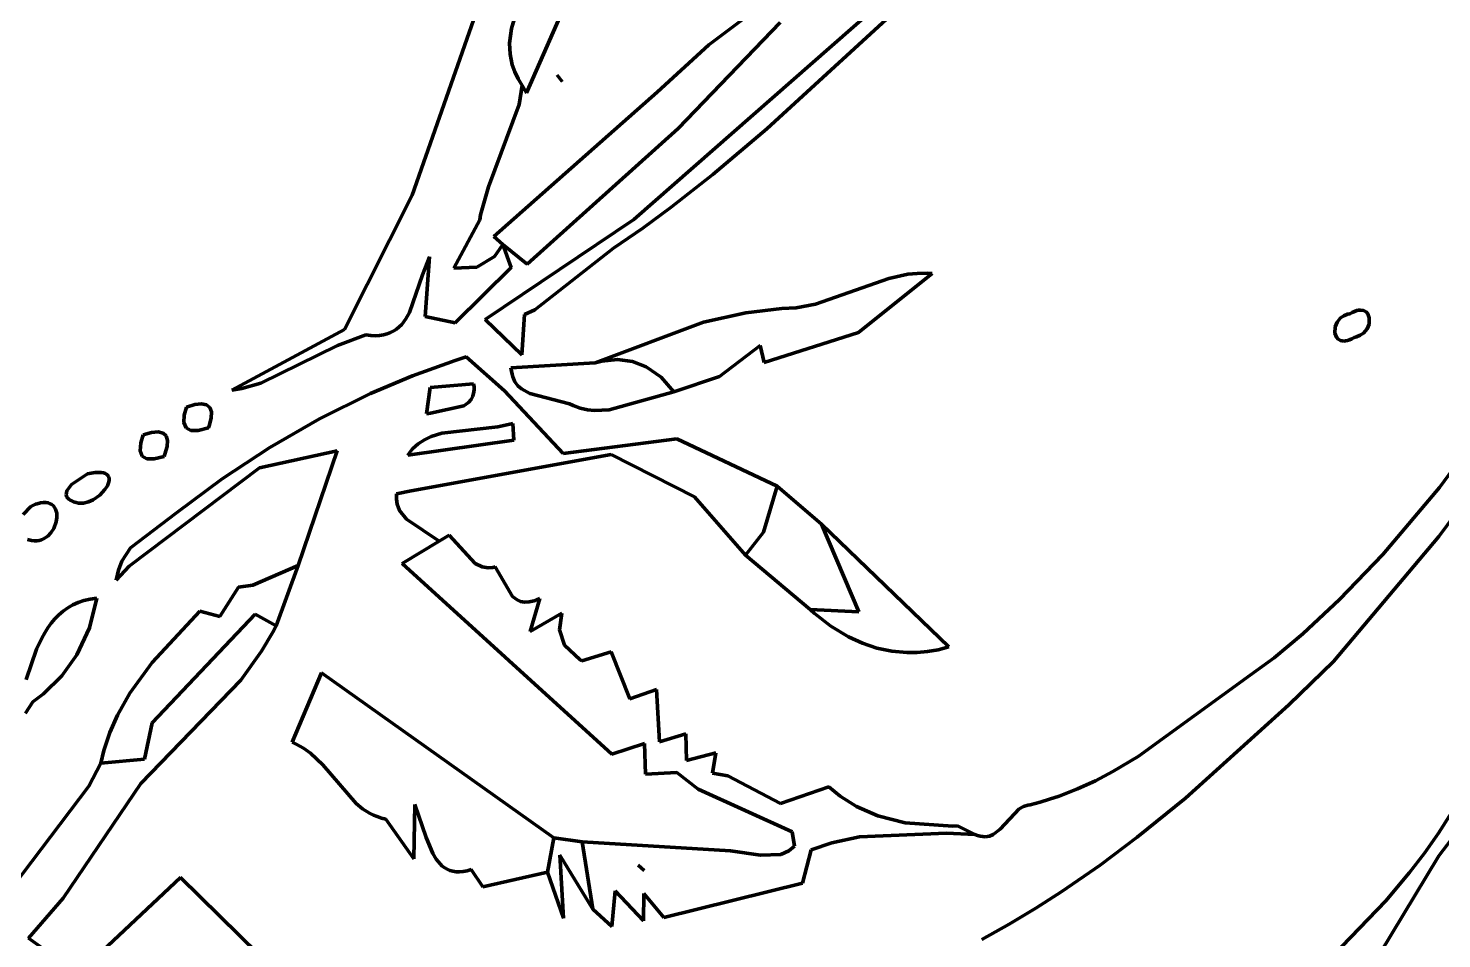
# Model space of a CAD drawing. Header units: millimetres. Extents: x 0 to 8.3, y 0 to 12.4.
# Drawn here: x 3.703 to 5.169, y 5.226 to 6.17 of the extents above; entities that cross this region are included whole.
import ezdxf

# ---------------------------------------------------------------- set-up
doc = ezdxf.new("R2010")
doc.units = ezdxf.units.MM
for name, color, linetype, lineweight in [('color#131313ff', 7, 'CONTINUOUS', 100), ('color#7c7c7cff', 7, 'CONTINUOUS', 100), ('color#c5c5c5ff', 7, 'CONTINUOUS', 100), ('color#ffffffff', 7, 'CONTINUOUS', 100)]:
    doc.layers.add(name, color=color, linetype=linetype, lineweight=lineweight)

msp = doc.modelspace()

# ---------------------------------------------------------------- linework, layer by layer
at = {"layer": 'color#131313ff'}
for p, q in [((4.1011, 5.9972), (4.1892, 6.2481)), ((4.2099, 6.1887), (4.2042, 6.1701)), ((4.2042, 6.1701), (4.2023, 6.155)), ((4.2023, 6.155), (4.2028, 6.1436)), ((4.2028, 6.1436), (4.205, 6.1324)), ((4.205, 6.1324), (4.2076, 6.1251)), ((4.2076, 6.1251), (4.2111, 6.118)), ((4.2111, 6.118), (4.2155, 6.1111)), ((4.2155, 6.1111), (4.2123, 6.0912)), ((4.2123, 6.0912), (4.1805, 6.0059)), ((4.0312, 5.8578), (4.1011, 5.9972)), ((4.1805, 6.0059), (4.1722, 5.9767)), ((4.1713, 5.9717), (4.1444, 5.9215)), ((4.1722, 5.9767), (4.1713, 5.9717)), ((4.1867, 5.9335), (4.1952, 5.9459)), ((4.1952, 5.9459), (4.204, 5.9221)), ((4.1193, 5.9331), (4.112, 5.9146)), ((4.1147, 5.8712), (4.1193, 5.9331)), ((4.1444, 5.9215), (4.1685, 5.9224)), ((4.204, 5.9221), (4.146, 5.8647)), ((4.1685, 5.9224), (4.1867, 5.9335)), ((4.112, 5.9146), (4.0985, 5.8756)), ((4.0948, 5.869), (4.0904, 5.8631)), ((4.0985, 5.8756), (4.0948, 5.869)), ((4.146, 5.8647), (4.1147, 5.8712)), ((3.9141, 5.795), (4.0312, 5.8578)), ((4.0531, 5.8523), (4.0239, 5.8411)), ((4.0583, 5.8516), (4.0531, 5.8523)), ((4.0631, 5.8514), (4.0583, 5.8516)), ((4.0675, 5.8516), (4.0631, 5.8514)), ((4.0716, 5.8523), (4.0675, 5.8516)), ((4.0754, 5.8533), (4.0716, 5.8523)), ((4.0789, 5.8546), (4.0754, 5.8533)), ((4.0822, 5.8563), (4.0789, 5.8546)), ((4.0851, 5.8583), (4.0822, 5.8563)), ((4.0879, 5.8606), (4.0851, 5.8583)), ((4.0904, 5.8631), (4.0879, 5.8606)), ((4.0239, 5.8411), (3.9444, 5.8023)), ((4.1017, 5.8097), (4.146, 5.8258)), ((4.146, 5.8258), (4.1573, 5.8295)), ((4.1573, 5.8295), (4.1971, 5.7943)), ((4.0581, 5.7913), (4.1017, 5.8097)), ((3.9245, 5.7967), (3.9141, 5.795)), ((3.9444, 5.8023), (3.9245, 5.7967)), ((4.0051, 5.765), (4.0581, 5.7913)), ((4.12, 5.7975), (4.1163, 5.7702)), ((4.165, 5.8013), (4.12, 5.7975)), ((4.1643, 5.7887), (4.1653, 5.7931)), ((4.1654, 5.7984), (4.165, 5.8013)), ((4.1653, 5.7931), (4.1655, 5.7956)), ((4.1655, 5.7956), (4.1654, 5.7984)), ((4.1971, 5.7943), (4.258, 5.7293)), ((5.1666, 5.6938), (5.2434, 5.7983)), ((4.1204, 5.7711), (4.1547, 5.7786)), ((4.1547, 5.7786), (4.1598, 5.7821)), ((4.1598, 5.7821), (4.1624, 5.7851)), ((4.1624, 5.7851), (4.1643, 5.7887)), ((3.9537, 5.7355), (4.0051, 5.765)), ((4.1163, 5.7702), (4.1204, 5.7711)), ((4.1209, 5.7468), (4.1139, 5.7435)), ((4.1322, 5.7502), (4.1209, 5.7468)), ((4.1902, 5.7567), (4.1322, 5.7502)), ((4.2056, 5.7603), (4.1902, 5.7567)), ((4.2068, 5.7429), (4.2056, 5.7603)), ((3.9043, 5.7029), (3.9537, 5.7355)), ((4.0236, 5.7318), (3.9428, 5.7144)), ((3.983, 5.6129), (4.0236, 5.7318)), ((4.0967, 5.7273), (4.2068, 5.7429)), ((4.1017, 5.7339), (4.0991, 5.7308)), ((4.1046, 5.7367), (4.1017, 5.7339)), ((4.1075, 5.7392), (4.1046, 5.7367)), ((4.1139, 5.7435), (4.1075, 5.7392)), ((4.258, 5.7293), (4.3759, 5.7445)), ((4.3759, 5.7445), (4.4799, 5.6951)), ((4.0991, 5.7308), (4.0967, 5.7273)), ((4.3078, 5.7281), (4.1004, 5.6905)), ((4.394, 5.6843), (4.3078, 5.7281)), ((3.9428, 5.7144), (3.8078, 5.6121)), ((3.857, 5.6676), (3.9043, 5.7029)), ((4.1004, 5.6905), (4.0851, 5.6874)), ((4.4799, 5.6951), (4.4657, 5.6477)), ((5.1079, 5.6244), (5.1666, 5.6938)), ((5.1997, 5.6886), (5.1661, 5.643)), ((4.0851, 5.6874), (4.085, 5.6818)), ((4.085, 5.6818), (4.0858, 5.6767)), ((4.0858, 5.6767), (4.0883, 5.6701)), ((4.4469, 5.6235), (4.394, 5.6843)), ((3.8093, 5.6311), (3.857, 5.6676)), ((4.0883, 5.6701), (4.0954, 5.661)), ((4.0954, 5.661), (4.1294, 5.6383)), ((4.4657, 5.6477), (4.4469, 5.6235)), ((3.8003, 5.6174), (3.8093, 5.6311)), ((4.1294, 5.6383), (4.0909, 5.615)), ((5.1661, 5.643), (5.0567, 5.5132)), ((3.7966, 5.608), (3.8003, 5.6174)), ((4.0909, 5.615), (4.3084, 5.4173)), ((5.063, 5.5776), (5.1079, 5.6244)), ((3.8078, 5.6121), (3.7944, 5.5977)), ((3.7944, 5.5977), (3.7966, 5.608)), ((3.9601, 5.5503), (3.983, 5.6129)), ((3.744, 5.5691), (3.7492, 5.572)), ((3.7492, 5.572), (3.7548, 5.5746)), ((3.7548, 5.5746), (3.7608, 5.5766)), ((3.7608, 5.5766), (3.7673, 5.5781)), ((3.7743, 5.579), (3.7667, 5.5484)), ((3.7673, 5.5781), (3.7743, 5.579)), ((5.025, 5.5422), (5.063, 5.5776)), ((3.7269, 5.553), (3.7307, 5.5576)), ((3.7307, 5.5576), (3.7348, 5.5618)), ((3.7348, 5.5618), (3.7392, 5.5656)), ((3.7392, 5.5656), (3.744, 5.5691)), ((3.7172, 5.5375), (3.7202, 5.5429)), ((3.7202, 5.5429), (3.7234, 5.5481)), ((3.7234, 5.5481), (3.7269, 5.553)), ((3.7667, 5.5484), (3.7536, 5.5202)), ((3.9451, 5.5242), (3.9566, 5.5436)), ((3.9566, 5.5436), (3.9601, 5.5503)), ((4.9953, 5.5171), (5.025, 5.5422)), ((3.7118, 5.526), (3.7172, 5.5375)), ((3.7008, 5.4948), (3.7118, 5.526)), ((3.7536, 5.5202), (3.7381, 5.4985)), ((3.9235, 5.4939), (3.9451, 5.5242)), ((4.9705, 5.499), (4.9953, 5.5171)), ((5.0567, 5.5132), (5.0105, 5.4685)), ((3.7381, 5.4985), (3.7189, 5.4797)), ((4.0071, 5.5017), (3.9768, 5.4295)), ((4.2483, 5.3304), (4.0071, 5.5017)), ((4.8542, 5.4146), (4.9705, 5.499)), ((3.8198, 5.3867), (3.9235, 5.4939)), ((3.7079, 5.4716), (3.7001, 5.4598)), ((3.7189, 5.4797), (3.7079, 5.4716)), ((5.0105, 5.4685), (4.9031, 5.3714)), ((3.9768, 5.4295), (3.9809, 5.4277)), ((3.9809, 5.4277), (3.9887, 5.4234)), ((4.3084, 5.4173), (4.3421, 5.4281)), ((4.3421, 5.4281), (4.3433, 5.3963)), ((3.9887, 5.4234), (3.9958, 5.4183)), ((3.9958, 5.4183), (4.0085, 5.4061)), ((4.8279, 5.399), (4.8542, 5.4146)), ((4.0085, 5.4061), (4.0433, 5.3659)), ((4.3433, 5.3963), (4.3756, 5.398)), ((4.3756, 5.398), (4.3978, 5.3807)), ((4.8098, 5.3896), (4.8279, 5.399)), ((3.7395, 5.2676), (3.8198, 5.3867)), ((4.3978, 5.3807), (4.4954, 5.3364)), ((4.7721, 5.3737), (4.7912, 5.3811)), ((4.7912, 5.3811), (4.8098, 5.3896)), ((4.0433, 5.3659), (4.0499, 5.3605)), ((4.7423, 5.3647), (4.7524, 5.3674)), ((4.7524, 5.3674), (4.7623, 5.3704)), ((4.7623, 5.3704), (4.7721, 5.3737)), ((4.9031, 5.3714), (4.8532, 5.3309)), ((4.0499, 5.3605), (4.0571, 5.3559)), ((4.0571, 5.3559), (4.061, 5.354)), ((4.061, 5.354), (4.0651, 5.3523)), ((4.0651, 5.3523), (4.0693, 5.3509)), ((4.0693, 5.3509), (4.0738, 5.3498)), ((4.103, 5.3086), (4.104, 5.3648)), ((4.104, 5.3648), (4.1159, 5.3308)), ((4.7109, 5.3392), (4.7309, 5.3605)), ((4.7309, 5.3605), (4.7351, 5.3628)), ((4.7351, 5.3628), (4.7398, 5.3643)), ((4.7398, 5.3643), (4.7423, 5.3647)), ((5.1658, 5.3353), (5.1795, 5.3568)), ((5.1986, 5.3543), (5.1659, 5.3116)), ((4.0738, 5.3498), (4.103, 5.3086)), ((4.4954, 5.3364), (4.4977, 5.3218)), ((4.7039, 5.3337), (4.7109, 5.3392)), ((4.1159, 5.3308), (4.1228, 5.314)), ((4.2776, 5.3262), (4.2483, 5.3304)), ((4.4314, 5.3169), (4.2776, 5.3262)), ((4.4977, 5.3218), (4.492, 5.3169)), ((4.5152, 5.3178), (4.5366, 5.3253)), ((4.5366, 5.3253), (4.5651, 5.3315)), ((4.5651, 5.3315), (4.6553, 5.3353)), ((4.6553, 5.3353), (4.6848, 5.3338)), ((4.6848, 5.3338), (4.6877, 5.3327)), ((4.6877, 5.3327), (4.6904, 5.332)), ((4.6904, 5.332), (4.693, 5.3316)), ((4.693, 5.3316), (4.6954, 5.3315)), ((4.6954, 5.3315), (4.6999, 5.3321)), ((4.6999, 5.3321), (4.7039, 5.3337)), ((4.8532, 5.3309), (4.8146, 5.302)), ((5.1511, 5.3145), (5.1658, 5.3353)), ((4.1228, 5.314), (4.1263, 5.3082)), ((4.1263, 5.3082), (4.1303, 5.3032)), ((4.2546, 5.3069), (4.2543, 5.3124)), ((4.2543, 5.3124), (4.2888, 5.2563)), ((4.2583, 5.247), (4.2546, 5.3069)), ((4.4624, 5.3122), (4.4314, 5.3169)), ((4.4835, 5.3131), (4.4624, 5.3122)), ((4.492, 5.3169), (4.4835, 5.3131)), ((4.5059, 5.2832), (4.5152, 5.3178)), ((5.1659, 5.3116), (5.1045, 5.2095)), ((5.1356, 5.2943), (5.1511, 5.3145)), ((4.1303, 5.3032), (4.1325, 5.3011)), ((4.1325, 5.3011), (4.135, 5.2993)), ((4.135, 5.2993), (4.1376, 5.2978)), ((4.1376, 5.2978), (4.1405, 5.2965)), ((4.1405, 5.2965), (4.1435, 5.2957)), ((4.1435, 5.2957), (4.1468, 5.2952)), ((4.1468, 5.2952), (4.1504, 5.2951)), ((4.1504, 5.2951), (4.1542, 5.2954)), ((4.1542, 5.2954), (4.1583, 5.2962)), ((4.1583, 5.2962), (4.1626, 5.2974)), ((4.1626, 5.2974), (4.1746, 5.2794)), ((4.1746, 5.2794), (4.2417, 5.2946)), ((4.2417, 5.2946), (4.2583, 5.247)), ((4.8146, 5.302), (4.775, 5.2745)), ((5.1111, 5.265), (5.1356, 5.2943)), ((3.861, 5.2892), (3.768, 5.2018)), ((4.0893, 5.0653), (3.861, 5.2892)), ((4.3623, 5.2478), (4.5059, 5.2832)), ((3.7035, 5.2263), (3.7395, 5.2676)), ((4.3083, 5.2384), (4.3117, 5.2755)), ((4.3117, 5.2755), (4.3413, 5.2443)), ((4.3413, 5.2443), (4.3414, 5.2727)), ((4.3414, 5.2727), (4.3623, 5.2478)), ((4.775, 5.2745), (4.748, 5.2572)), ((4.978, 5.1269), (5.1111, 5.265)), ((4.2888, 5.2563), (4.3083, 5.2384)), ((4.748, 5.2572), (4.7204, 5.2406)), ((4.7204, 5.2406), (4.6922, 5.225)), ((3.742, 5.1986), (3.7035, 5.2263))]:
    msp.add_line(p, q, dxfattribs=at)
at = {"layer": 'color#7c7c7cff'}
for p, q in [((4.3312, 5.9719), (4.7024, 6.2983)), ((4.712, 6.2892), (4.469, 6.0661)), ((4.2715, 6.2211), (4.2197, 6.1033)), ((4.2042, 6.1701), (4.2099, 6.1887)), ((4.2023, 6.155), (4.2042, 6.1701)), ((4.2028, 6.1436), (4.2023, 6.155)), ((4.205, 6.1324), (4.2028, 6.1436)), ((4.2076, 6.1251), (4.205, 6.1324)), ((4.2111, 6.118), (4.2076, 6.1251)), ((4.2155, 6.1111), (4.2111, 6.118)), ((4.2515, 6.1216), (4.2568, 6.1153)), ((4.2568, 6.1153), (4.2515, 6.1216)), ((4.2197, 6.1033), (4.2155, 6.1111)), ((4.469, 6.0661), (4.4131, 6.0188)), ((4.4131, 6.0188), (4.3699, 5.9848)), ((4.3699, 5.9848), (4.3404, 5.9631)), ((4.1769, 5.8682), (4.3312, 5.9719)), ((4.3404, 5.9631), (4.3102, 5.9422)), ((4.3102, 5.9422), (4.2286, 5.8784)), ((4.2286, 5.8784), (4.2176, 5.8734)), ((4.215, 5.8316), (4.1769, 5.8682)), ((4.2176, 5.8734), (4.215, 5.8316)), ((4.2037, 5.8181), (4.2911, 5.8233)), ((4.2911, 5.8233), (4.2978, 5.825)), ((4.2978, 5.825), (4.3141, 5.8267)), ((4.3141, 5.8267), (4.3296, 5.8246)), ((4.3296, 5.8246), (4.344, 5.8192)), ((4.2042, 5.8147), (4.2037, 5.8181)), ((4.2048, 5.8115), (4.2042, 5.8147)), ((4.2057, 5.8086), (4.2048, 5.8115)), ((4.2079, 5.8036), (4.2057, 5.8086)), ((4.344, 5.8192), (4.3595, 5.8084)), ((4.3595, 5.8084), (4.3727, 5.7932)), ((4.2109, 5.7994), (4.2079, 5.8036)), ((4.2145, 5.7961), (4.2109, 5.7994)), ((4.2232, 5.7913), (4.2145, 5.7961)), ((4.2644, 5.7806), (4.2232, 5.7913)), ((4.3727, 5.7932), (4.3056, 5.7745)), ((3.8649, 5.7691), (3.8672, 5.7773)), ((3.8672, 5.7773), (3.8759, 5.7799)), ((3.8759, 5.7799), (3.8828, 5.7806)), ((3.8828, 5.7806), (3.888, 5.7796)), ((3.888, 5.7796), (3.8914, 5.7768)), ((3.8914, 5.7768), (3.893, 5.7723)), ((4.2681, 5.7788), (4.2644, 5.7806)), ((4.2756, 5.7761), (4.2681, 5.7788)), ((4.283, 5.7744), (4.2756, 5.7761)), ((3.8645, 5.7612), (3.8649, 5.7691)), ((3.8668, 5.7558), (3.8645, 5.7612)), ((3.8928, 5.766), (3.8908, 5.758)), ((3.893, 5.7723), (3.8928, 5.766)), ((4.2905, 5.7737), (4.283, 5.7744)), ((4.3056, 5.7745), (4.2905, 5.7737)), ((3.8718, 5.7532), (3.8668, 5.7558)), ((3.8795, 5.7531), (3.8718, 5.7532)), ((3.89, 5.7557), (3.8795, 5.7531)), ((3.8908, 5.758), (3.89, 5.7557)), ((4.4657, 5.6477), (4.4799, 5.6951)), ((4.4799, 5.6951), (4.5256, 5.6559)), ((4.1294, 5.6383), (4.1395, 5.6445)), ((4.1395, 5.6445), (4.1665, 5.6149)), ((4.4469, 5.6235), (4.4657, 5.6477)), ((4.5256, 5.6559), (4.5646, 5.565)), ((4.0909, 5.615), (4.1294, 5.6383)), ((4.3084, 5.4173), (4.0909, 5.615)), ((4.1665, 5.6149), (4.1738, 5.6115)), ((4.514, 5.5674), (4.4469, 5.6235)), ((4.1738, 5.6115), (4.1801, 5.6106)), ((4.1801, 5.6106), (4.1848, 5.611)), ((4.1848, 5.611), (4.1873, 5.6115)), ((4.1873, 5.6115), (4.2052, 5.5807)), ((4.2052, 5.5807), (4.21, 5.5772)), ((4.21, 5.5772), (4.2136, 5.5757)), ((4.2136, 5.5757), (4.2178, 5.575)), ((4.2178, 5.575), (4.2225, 5.5752)), ((4.2225, 5.5752), (4.2277, 5.5764)), ((4.2335, 5.5787), (4.2235, 5.5445)), ((4.2277, 5.5764), (4.2305, 5.5774)), ((4.2305, 5.5774), (4.2335, 5.5787)), ((3.8316, 5.4496), (3.9385, 5.5625)), ((3.9385, 5.5625), (3.9601, 5.5503)), ((4.2235, 5.5445), (4.2564, 5.5634)), ((4.2564, 5.5634), (4.254, 5.5462)), ((4.5646, 5.565), (4.514, 5.5674)), ((3.9566, 5.5436), (3.9451, 5.5242)), ((3.9601, 5.5503), (3.9566, 5.5436)), ((4.254, 5.5462), (4.2591, 5.5301)), ((4.2591, 5.5301), (4.2754, 5.5151)), ((3.9451, 5.5242), (3.9235, 5.4939)), ((4.2754, 5.5151), (4.2773, 5.514)), ((4.2773, 5.514), (4.3078, 5.5234)), ((4.3078, 5.5234), (4.327, 5.4746)), ((3.9235, 5.4939), (3.8198, 5.3867)), ((4.327, 5.4746), (4.3545, 5.4844)), ((4.3545, 5.4844), (4.3576, 5.43)), ((3.8237, 5.412), (3.8316, 5.4496)), ((4.3421, 5.4281), (4.3084, 5.4173)), ((4.3433, 5.3963), (4.3421, 5.4281)), ((4.3576, 5.43), (4.3851, 5.4381)), ((4.3851, 5.4381), (4.3856, 5.4105)), ((3.7783, 5.4077), (3.8237, 5.412)), ((4.3856, 5.4105), (4.4161, 5.4184)), ((4.4161, 5.4184), (4.4128, 5.3974)), ((3.766, 5.3839), (3.7783, 5.4077)), ((4.3756, 5.398), (4.3433, 5.3963)), ((4.3978, 5.3807), (4.3756, 5.398)), ((4.4128, 5.3974), (4.4288, 5.3945)), ((4.4288, 5.3945), (4.4833, 5.3658)), ((3.6658, 5.2519), (3.766, 5.3839)), ((3.8198, 5.3867), (3.7395, 5.2676)), ((4.4954, 5.3364), (4.3978, 5.3807)), ((4.4833, 5.3658), (4.5333, 5.3831)), ((4.5333, 5.3831), (4.5452, 5.3735)), ((4.5452, 5.3735), (4.562, 5.363)), ((4.562, 5.363), (4.5842, 5.3532)), ((4.5842, 5.3532), (4.6124, 5.3458)), ((4.4977, 5.3218), (4.4954, 5.3364)), ((4.6124, 5.3458), (4.6618, 5.3426)), ((4.6618, 5.3426), (4.6668, 5.3428)), ((4.6668, 5.3428), (4.6848, 5.3338)), ((4.2888, 5.2563), (4.2776, 5.3262)), ((4.2776, 5.3262), (4.4314, 5.3169)), ((4.492, 5.3169), (4.4977, 5.3218)), ((4.5366, 5.3253), (4.5152, 5.3178)), ((4.5651, 5.3315), (4.5366, 5.3253)), ((4.6553, 5.3353), (4.5651, 5.3315)), ((4.6848, 5.3338), (4.6553, 5.3353)), ((4.4314, 5.3169), (4.4624, 5.3122)), ((4.4624, 5.3122), (4.4835, 5.3131)), ((4.4835, 5.3131), (4.492, 5.3169)), ((4.5152, 5.3178), (4.5059, 5.2832)), ((4.3357, 5.3019), (4.3418, 5.2964)), ((4.3418, 5.2964), (4.3357, 5.3019)), ((4.5059, 5.2832), (4.3623, 5.2478)), ((3.7395, 5.2676), (3.7035, 5.2263)), ((4.3117, 5.2755), (4.3083, 5.2384)), ((4.3413, 5.2443), (4.3117, 5.2755)), ((4.3414, 5.2727), (4.3413, 5.2443)), ((4.3623, 5.2478), (4.3414, 5.2727)), ((4.3083, 5.2384), (4.2888, 5.2563)), ((3.7035, 5.2263), (3.742, 5.1986))]:
    msp.add_line(p, q, dxfattribs=at)
at = {"layer": 'color#c5c5c5ff'}
for p, q in [((4.409, 6.1534), (4.5381, 6.2508)), ((4.4828, 6.1763), (4.3772, 6.0665)), ((4.3554, 6.1041), (4.409, 6.1534)), ((4.1861, 5.9543), (4.3554, 6.1041)), ((4.3772, 6.0665), (4.2205, 5.9258)), ((4.1952, 5.9459), (4.1861, 5.9543)), ((4.2205, 5.9258), (4.1952, 5.9459)), ((4.5194, 5.884), (4.5956, 5.9109)), ((4.6405, 5.9159), (4.5641, 5.8548)), ((4.5956, 5.9109), (4.6152, 5.9151)), ((4.6152, 5.9151), (4.6251, 5.9161)), ((4.6251, 5.9161), (4.6353, 5.9162)), ((4.6353, 5.9162), (4.6405, 5.9159)), ((4.4473, 5.8753), (4.4846, 5.8796)), ((4.4846, 5.8796), (4.4996, 5.8802)), ((4.4996, 5.8802), (4.5194, 5.884)), ((4.2911, 5.8233), (4.4034, 5.8655)), ((4.4034, 5.8655), (4.4473, 5.8753)), ((5.0584, 5.8605), (5.0605, 5.8655)), ((5.0605, 5.8655), (5.0641, 5.8698)), ((5.0641, 5.8698), (5.0674, 5.872)), ((5.0674, 5.872), (5.0714, 5.8736)), ((5.0714, 5.8736), (5.0737, 5.8741)), ((5.0737, 5.8741), (5.0762, 5.8755)), ((5.0762, 5.8755), (5.0786, 5.8766)), ((5.0786, 5.8766), (5.0808, 5.8774)), ((5.0808, 5.8774), (5.0828, 5.8778)), ((5.0828, 5.8778), (5.0847, 5.878)), ((5.0847, 5.878), (5.088, 5.8776)), ((5.088, 5.8776), (5.0905, 5.8762)), ((5.0905, 5.8762), (5.0924, 5.8741)), ((5.0936, 5.8634), (5.0915, 5.8585)), ((5.0924, 5.8741), (5.0939, 5.87)), ((5.0939, 5.87), (5.0936, 5.8634)), ((4.5641, 5.8548), (4.4663, 5.8235)), ((5.0581, 5.8539), (5.0584, 5.8605)), ((5.0597, 5.8498), (5.0581, 5.8539)), ((5.0615, 5.8477), (5.0597, 5.8498)), ((5.0783, 5.8497), (5.0757, 5.8482)), ((5.0805, 5.8502), (5.0783, 5.8497)), ((5.0845, 5.8518), (5.0805, 5.8502)), ((5.0878, 5.8541), (5.0845, 5.8518)), ((5.0915, 5.8585), (5.0878, 5.8541)), ((4.4621, 5.8414), (4.4199, 5.8089)), ((4.4663, 5.8235), (4.4621, 5.8414)), ((5.0641, 5.8463), (5.0615, 5.8477)), ((5.0673, 5.8458), (5.0641, 5.8463)), ((5.0692, 5.846), (5.0673, 5.8458)), ((5.0712, 5.8464), (5.0692, 5.846)), ((5.0734, 5.8471), (5.0712, 5.8464)), ((5.0757, 5.8482), (5.0734, 5.8471)), ((4.2978, 5.825), (4.2911, 5.8233)), ((4.3141, 5.8267), (4.2978, 5.825)), ((4.3296, 5.8246), (4.3141, 5.8267)), ((4.344, 5.8192), (4.3296, 5.8246)), ((4.3595, 5.8084), (4.344, 5.8192)), ((4.3727, 5.7932), (4.3595, 5.8084)), ((4.4199, 5.8089), (4.3727, 5.7932)), ((3.8198, 5.7401), (3.8224, 5.7486)), ((3.8224, 5.7486), (3.831, 5.7509)), ((3.831, 5.7509), (3.8378, 5.7515)), ((3.8378, 5.7515), (3.8429, 5.7503)), ((3.8429, 5.7503), (3.8461, 5.7474)), ((3.8461, 5.7474), (3.8475, 5.7428)), ((4.1139, 5.7435), (4.1209, 5.7468)), ((4.1209, 5.7468), (4.1322, 5.7502)), ((4.1322, 5.7502), (4.1902, 5.7567)), ((4.1902, 5.7567), (4.2056, 5.7603)), ((4.2056, 5.7603), (4.2068, 5.7429)), ((3.8191, 5.732), (3.8198, 5.7401)), ((3.8211, 5.7265), (3.8191, 5.732)), ((3.8471, 5.7364), (3.8449, 5.7283)), ((3.8475, 5.7428), (3.8471, 5.7364)), ((4.2068, 5.7429), (4.0967, 5.7273)), ((4.0991, 5.7308), (4.1017, 5.7339)), ((4.1017, 5.7339), (4.1046, 5.7367)), ((4.1046, 5.7367), (4.1075, 5.7392)), ((4.1075, 5.7392), (4.1139, 5.7435)), ((3.826, 5.7236), (3.8211, 5.7265)), ((3.8336, 5.7235), (3.826, 5.7236)), ((3.8441, 5.726), (3.8336, 5.7235)), ((3.8449, 5.7283), (3.8441, 5.726)), ((4.0967, 5.7273), (4.0991, 5.7308)), ((3.7478, 5.6971), (3.7645, 5.708)), ((3.7645, 5.708), (3.7684, 5.7089)), ((3.7684, 5.7089), (3.7724, 5.7094)), ((3.7724, 5.7094), (3.7758, 5.7096)), ((3.7758, 5.7096), (3.7787, 5.7095)), ((3.7787, 5.7095), (3.7812, 5.709)), ((3.7812, 5.709), (3.7832, 5.7083)), ((3.7832, 5.7083), (3.7847, 5.7073)), ((3.7847, 5.7073), (3.7859, 5.7061)), ((3.7859, 5.7061), (3.7866, 5.7047)), ((3.7866, 5.7047), (3.787, 5.7031)), ((3.787, 5.7031), (3.787, 5.7014)), ((3.7426, 5.6864), (3.7432, 5.6903)), ((3.7432, 5.6903), (3.7478, 5.6971)), ((3.7827, 5.6917), (3.7774, 5.686)), ((3.7853, 5.6957), (3.7827, 5.6917)), ((3.7867, 5.6996), (3.7853, 5.6957)), ((3.787, 5.7014), (3.7867, 5.6996)), ((3.698, 5.666), (3.7058, 5.6743)), ((3.7058, 5.6743), (3.7106, 5.6767)), ((3.7106, 5.6767), (3.7124, 5.6771)), ((3.7124, 5.6771), (3.7157, 5.6779)), ((3.7157, 5.6779), (3.7187, 5.6783)), ((3.7187, 5.6783), (3.7214, 5.6782)), ((3.7214, 5.6782), (3.7238, 5.6778)), ((3.7238, 5.6778), (3.7259, 5.6771)), ((3.7259, 5.6771), (3.7277, 5.6761)), ((3.7277, 5.6761), (3.7293, 5.6748)), ((3.7293, 5.6748), (3.7305, 5.6732)), ((3.7305, 5.6732), (3.7315, 5.6715)), ((3.7433, 5.684), (3.7426, 5.6864)), ((3.7451, 5.6818), (3.7433, 5.684)), ((3.7465, 5.6808), (3.7451, 5.6818)), ((3.7482, 5.6799), (3.7465, 5.6808)), ((3.7502, 5.6791), (3.7482, 5.6799)), ((3.7527, 5.6782), (3.7502, 5.6791)), ((3.7552, 5.6777), (3.7527, 5.6782)), ((3.7578, 5.6775), (3.7552, 5.6777)), ((3.7604, 5.6777), (3.7578, 5.6775)), ((3.7656, 5.679), (3.7604, 5.6777)), ((3.7706, 5.6812), (3.7656, 5.679)), ((3.7774, 5.686), (3.7706, 5.6812)), ((3.7322, 5.6582), (3.7295, 5.6512)), ((3.7315, 5.6715), (3.7327, 5.6674)), ((3.7329, 5.6629), (3.7322, 5.6582)), ((3.7327, 5.6674), (3.7329, 5.6629)), ((3.7267, 5.6469), (3.7233, 5.6433)), ((3.7295, 5.6512), (3.7267, 5.6469)), ((4.5256, 5.6559), (4.6579, 5.5284)), ((4.5646, 5.565), (4.5256, 5.6559)), ((3.7064, 5.6388), (3.7022, 5.6399)), ((3.7092, 5.6384), (3.7064, 5.6388)), ((3.7119, 5.6384), (3.7092, 5.6384)), ((3.7144, 5.6388), (3.7119, 5.6384)), ((3.7169, 5.6395), (3.7144, 5.6388)), ((3.7191, 5.6405), (3.7169, 5.6395)), ((3.7233, 5.6433), (3.7191, 5.6405)), ((3.9361, 5.5924), (3.983, 5.6129)), ((3.983, 5.6129), (3.9601, 5.5503)), ((3.9018, 5.5599), (3.9211, 5.5903)), ((3.9211, 5.5903), (3.9361, 5.5924)), ((3.8315, 5.5124), (3.8809, 5.5654)), ((3.9385, 5.5625), (3.8316, 5.4496)), ((3.8809, 5.5654), (3.9018, 5.5599)), ((3.9601, 5.5503), (3.9385, 5.5625)), ((4.5181, 5.5636), (4.514, 5.5674)), ((4.514, 5.5674), (4.5646, 5.565)), ((4.5355, 5.5501), (4.5181, 5.5636)), ((4.5539, 5.539), (4.5355, 5.5501)), ((4.5683, 5.5323), (4.5539, 5.539)), ((4.5832, 5.5273), (4.5683, 5.5323)), ((4.5986, 5.524), (4.5832, 5.5273)), ((4.6579, 5.5284), (4.6468, 5.5255)), ((3.8084, 5.4805), (3.8315, 5.5124)), ((4.6143, 5.5225), (4.5986, 5.524)), ((4.625, 5.5226), (4.6143, 5.5225)), ((4.6358, 5.5236), (4.625, 5.5226)), ((4.6468, 5.5255), (4.6358, 5.5236)), ((3.9768, 5.4295), (4.0071, 5.5017)), ((4.0071, 5.5017), (4.2483, 5.3304)), ((3.7957, 5.4577), (3.8084, 5.4805)), ((3.7877, 5.4397), (3.7957, 5.4577)), ((3.7814, 5.4208), (3.7877, 5.4397)), ((3.8316, 5.4496), (3.8237, 5.412)), ((3.9809, 5.4277), (3.9768, 5.4295)), ((3.9887, 5.4234), (3.9809, 5.4277)), ((3.7783, 5.4077), (3.7814, 5.4208)), ((3.8237, 5.412), (3.7783, 5.4077)), ((3.9958, 5.4183), (3.9887, 5.4234)), ((4.0085, 5.4061), (3.9958, 5.4183)), ((4.0433, 5.3659), (4.0085, 5.4061)), ((4.0499, 5.3605), (4.0433, 5.3659)), ((4.0571, 5.3559), (4.0499, 5.3605)), ((4.061, 5.354), (4.0571, 5.3559)), ((4.0651, 5.3523), (4.061, 5.354)), ((4.0693, 5.3509), (4.0651, 5.3523)), ((4.0738, 5.3498), (4.0693, 5.3509)), ((4.104, 5.3648), (4.103, 5.3086)), ((4.1159, 5.3308), (4.104, 5.3648)), ((4.103, 5.3086), (4.0738, 5.3498)), ((4.1228, 5.314), (4.1159, 5.3308)), ((4.2483, 5.3304), (4.2417, 5.2946)), ((4.1263, 5.3082), (4.1228, 5.314)), ((4.1303, 5.3032), (4.1263, 5.3082)), ((4.1325, 5.3011), (4.1303, 5.3032)), ((4.135, 5.2993), (4.1325, 5.3011)), ((4.1376, 5.2978), (4.135, 5.2993)), ((4.1405, 5.2965), (4.1376, 5.2978)), ((4.1435, 5.2957), (4.1405, 5.2965)), ((4.1468, 5.2952), (4.1435, 5.2957)), ((4.1504, 5.2951), (4.1468, 5.2952)), ((4.1542, 5.2954), (4.1504, 5.2951)), ((4.1583, 5.2962), (4.1542, 5.2954)), ((4.1626, 5.2974), (4.1583, 5.2962)), ((4.1746, 5.2794), (4.1626, 5.2974)), ((4.2417, 5.2946), (4.1746, 5.2794))]:
    msp.add_line(p, q, dxfattribs=at)
at = {"layer": 'color#ffffffff'}
for p, q in [((4.7024, 6.2983), (4.3312, 5.9719)), ((4.469, 6.0661), (4.712, 6.2892)), ((4.1892, 6.2481), (4.1011, 5.9972)), ((4.5381, 6.2508), (4.409, 6.1534)), ((4.2197, 6.1033), (4.2715, 6.2211)), ((4.3772, 6.0665), (4.4828, 6.1763)), ((4.409, 6.1534), (4.3554, 6.1041)), ((4.2515, 6.1216), (4.2568, 6.1153)), ((4.2568, 6.1153), (4.2515, 6.1216)), ((4.3554, 6.1041), (4.1861, 5.9543)), ((4.2123, 6.0912), (4.2155, 6.1111)), ((4.2155, 6.1111), (4.2197, 6.1033)), ((4.1805, 6.0059), (4.2123, 6.0912)), ((4.2205, 5.9258), (4.3772, 6.0665)), ((4.4131, 6.0188), (4.469, 6.0661)), ((4.3699, 5.9848), (4.4131, 6.0188)), ((4.1011, 5.9972), (4.0312, 5.8578)), ((4.1722, 5.9767), (4.1805, 6.0059)), ((4.3404, 5.9631), (4.3699, 5.9848)), ((4.1444, 5.9215), (4.1713, 5.9717)), ((4.1713, 5.9717), (4.1722, 5.9767)), ((4.3312, 5.9719), (4.1769, 5.8682)), ((4.1861, 5.9543), (4.1952, 5.9459)), ((4.3102, 5.9422), (4.3404, 5.9631)), ((4.1952, 5.9459), (4.1867, 5.9335)), ((4.204, 5.9221), (4.1952, 5.9459)), ((4.1952, 5.9459), (4.2205, 5.9258)), ((4.2286, 5.8784), (4.3102, 5.9422)), ((4.112, 5.9146), (4.1193, 5.9331)), ((4.1193, 5.9331), (4.1147, 5.8712)), ((4.1685, 5.9224), (4.1444, 5.9215)), ((4.146, 5.8647), (4.204, 5.9221)), ((4.1867, 5.9335), (4.1685, 5.9224)), ((4.0985, 5.8756), (4.112, 5.9146)), ((4.5956, 5.9109), (4.5194, 5.884)), ((4.5641, 5.8548), (4.6405, 5.9159)), ((4.6152, 5.9151), (4.5956, 5.9109)), ((4.6251, 5.9161), (4.6152, 5.9151)), ((4.6353, 5.9162), (4.6251, 5.9161)), ((4.6405, 5.9159), (4.6353, 5.9162)), ((4.2176, 5.8734), (4.2286, 5.8784)), ((4.4846, 5.8796), (4.4473, 5.8753)), ((4.4996, 5.8802), (4.4846, 5.8796)), ((4.5194, 5.884), (4.4996, 5.8802)), ((4.0904, 5.8631), (4.0948, 5.869)), ((4.0948, 5.869), (4.0985, 5.8756)), ((4.1147, 5.8712), (4.146, 5.8647)), ((4.1769, 5.8682), (4.215, 5.8316)), ((4.215, 5.8316), (4.2176, 5.8734)), ((4.4034, 5.8655), (4.2911, 5.8233)), ((4.4473, 5.8753), (4.4034, 5.8655)), ((5.0605, 5.8655), (5.0584, 5.8605)), ((5.0641, 5.8698), (5.0605, 5.8655)), ((5.0674, 5.872), (5.0641, 5.8698)), ((5.0714, 5.8736), (5.0674, 5.872)), ((5.0737, 5.8741), (5.0714, 5.8736)), ((5.0762, 5.8755), (5.0737, 5.8741)), ((5.0786, 5.8766), (5.0762, 5.8755)), ((5.0808, 5.8774), (5.0786, 5.8766)), ((5.0828, 5.8778), (5.0808, 5.8774)), ((5.0847, 5.878), (5.0828, 5.8778)), ((5.088, 5.8776), (5.0847, 5.878)), ((5.0905, 5.8762), (5.088, 5.8776)), ((5.0924, 5.8741), (5.0905, 5.8762)), ((5.0915, 5.8585), (5.0936, 5.8634)), ((5.0939, 5.87), (5.0924, 5.8741)), ((5.0936, 5.8634), (5.0939, 5.87)), ((4.0312, 5.8578), (3.9141, 5.795)), ((4.0239, 5.8411), (4.0531, 5.8523)), ((4.0531, 5.8523), (4.0583, 5.8516)), ((4.0583, 5.8516), (4.0631, 5.8514)), ((4.0631, 5.8514), (4.0675, 5.8516)), ((4.0675, 5.8516), (4.0716, 5.8523)), ((4.0716, 5.8523), (4.0754, 5.8533)), ((4.0754, 5.8533), (4.0789, 5.8546)), ((4.0789, 5.8546), (4.0822, 5.8563)), ((4.0822, 5.8563), (4.0851, 5.8583)), ((4.0851, 5.8583), (4.0879, 5.8606)), ((4.0879, 5.8606), (4.0904, 5.8631)), ((4.4663, 5.8235), (4.5641, 5.8548)), ((5.0584, 5.8605), (5.0581, 5.8539)), ((5.0581, 5.8539), (5.0597, 5.8498)), ((5.0597, 5.8498), (5.0615, 5.8477)), ((5.0757, 5.8482), (5.0783, 5.8497)), ((5.0783, 5.8497), (5.0805, 5.8502)), ((5.0805, 5.8502), (5.0845, 5.8518)), ((5.0845, 5.8518), (5.0878, 5.8541)), ((5.0878, 5.8541), (5.0915, 5.8585)), ((3.9444, 5.8023), (4.0239, 5.8411)), ((4.4199, 5.8089), (4.4621, 5.8414)), ((4.4621, 5.8414), (4.4663, 5.8235)), ((5.0615, 5.8477), (5.0641, 5.8463)), ((5.0641, 5.8463), (5.0673, 5.8458)), ((5.0673, 5.8458), (5.0692, 5.846)), ((5.0692, 5.846), (5.0712, 5.8464)), ((5.0712, 5.8464), (5.0734, 5.8471)), ((5.0734, 5.8471), (5.0757, 5.8482)), ((4.146, 5.8258), (4.1017, 5.8097)), ((4.1573, 5.8295), (4.146, 5.8258)), ((4.1971, 5.7943), (4.1573, 5.8295)), ((4.2911, 5.8233), (4.2037, 5.8181)), ((4.1017, 5.8097), (4.0581, 5.7913)), ((4.2037, 5.8181), (4.2042, 5.8147)), ((4.2042, 5.8147), (4.2048, 5.8115)), ((4.2048, 5.8115), (4.2057, 5.8086)), ((4.2057, 5.8086), (4.2079, 5.8036)), ((4.3727, 5.7932), (4.4199, 5.8089)), ((3.9141, 5.795), (3.9245, 5.7967)), ((3.9245, 5.7967), (3.9444, 5.8023)), ((4.0581, 5.7913), (4.0051, 5.765)), ((4.1163, 5.7702), (4.12, 5.7975)), ((4.12, 5.7975), (4.165, 5.8013)), ((4.1653, 5.7931), (4.1643, 5.7887)), ((4.165, 5.8013), (4.1654, 5.7984)), ((4.1655, 5.7956), (4.1653, 5.7931)), ((4.1654, 5.7984), (4.1655, 5.7956)), ((4.258, 5.7293), (4.1971, 5.7943)), ((4.2079, 5.8036), (4.2109, 5.7994)), ((4.2109, 5.7994), (4.2145, 5.7961)), ((4.2145, 5.7961), (4.2232, 5.7913)), ((4.2232, 5.7913), (4.2644, 5.7806)), ((4.3056, 5.7745), (4.3727, 5.7932)), ((5.2434, 5.7983), (5.1666, 5.6938)), ((3.8672, 5.7773), (3.8649, 5.7691)), ((3.8759, 5.7799), (3.8672, 5.7773)), ((3.8828, 5.7806), (3.8759, 5.7799)), ((3.888, 5.7796), (3.8828, 5.7806)), ((3.8914, 5.7768), (3.888, 5.7796)), ((3.893, 5.7723), (3.8914, 5.7768)), ((4.1547, 5.7786), (4.1204, 5.7711)), ((4.1598, 5.7821), (4.1547, 5.7786)), ((4.1624, 5.7851), (4.1598, 5.7821)), ((4.1643, 5.7887), (4.1624, 5.7851)), ((4.2644, 5.7806), (4.2681, 5.7788)), ((4.2681, 5.7788), (4.2756, 5.7761)), ((4.2756, 5.7761), (4.283, 5.7744)), ((3.8649, 5.7691), (3.8645, 5.7612)), ((3.8645, 5.7612), (3.8668, 5.7558)), ((3.8908, 5.758), (3.8928, 5.766)), ((3.8928, 5.766), (3.893, 5.7723)), ((4.0051, 5.765), (3.9537, 5.7355)), ((4.1204, 5.7711), (4.1163, 5.7702)), ((4.283, 5.7744), (4.2905, 5.7737)), ((4.2905, 5.7737), (4.3056, 5.7745)), ((3.8224, 5.7486), (3.8198, 5.7401)), ((3.831, 5.7509), (3.8224, 5.7486)), ((3.8378, 5.7515), (3.831, 5.7509)), ((3.8429, 5.7503), (3.8378, 5.7515)), ((3.8461, 5.7474), (3.8429, 5.7503)), ((3.8475, 5.7428), (3.8461, 5.7474)), ((3.8668, 5.7558), (3.8718, 5.7532)), ((3.8718, 5.7532), (3.8795, 5.7531)), ((3.8795, 5.7531), (3.89, 5.7557)), ((3.89, 5.7557), (3.8908, 5.758)), ((3.8198, 5.7401), (3.8191, 5.732)), ((3.8191, 5.732), (3.8211, 5.7265)), ((3.8449, 5.7283), (3.8471, 5.7364)), ((3.8471, 5.7364), (3.8475, 5.7428)), ((3.9537, 5.7355), (3.9043, 5.7029)), ((3.9428, 5.7144), (4.0236, 5.7318)), ((4.0236, 5.7318), (3.983, 5.6129)), ((4.3759, 5.7445), (4.258, 5.7293)), ((4.4799, 5.6951), (4.3759, 5.7445)), ((3.8211, 5.7265), (3.826, 5.7236)), ((3.826, 5.7236), (3.8336, 5.7235)), ((3.8336, 5.7235), (3.8441, 5.726)), ((3.8441, 5.726), (3.8449, 5.7283)), ((4.1004, 5.6905), (4.3078, 5.7281)), ((4.3078, 5.7281), (4.394, 5.6843)), ((3.7645, 5.708), (3.7478, 5.6971)), ((3.7684, 5.7089), (3.7645, 5.708)), ((3.7724, 5.7094), (3.7684, 5.7089)), ((3.7758, 5.7096), (3.7724, 5.7094)), ((3.7787, 5.7095), (3.7758, 5.7096)), ((3.7812, 5.709), (3.7787, 5.7095)), ((3.7832, 5.7083), (3.7812, 5.709)), ((3.7847, 5.7073), (3.7832, 5.7083)), ((3.7859, 5.7061), (3.7847, 5.7073)), ((3.7866, 5.7047), (3.7859, 5.7061)), ((3.787, 5.7031), (3.7866, 5.7047)), ((3.787, 5.7014), (3.787, 5.7031)), ((3.8078, 5.6121), (3.9428, 5.7144)), ((3.9043, 5.7029), (3.857, 5.6676)), ((3.7432, 5.6903), (3.7426, 5.6864)), ((3.7478, 5.6971), (3.7432, 5.6903)), ((3.7774, 5.686), (3.7827, 5.6917)), ((3.7827, 5.6917), (3.7853, 5.6957)), ((3.7853, 5.6957), (3.7867, 5.6996)), ((3.7867, 5.6996), (3.787, 5.7014)), ((4.0851, 5.6874), (4.1004, 5.6905)), ((4.5256, 5.6559), (4.4799, 5.6951)), ((5.1666, 5.6938), (5.1079, 5.6244)), ((5.1661, 5.643), (5.1997, 5.6886)), ((3.7058, 5.6743), (3.698, 5.666)), ((3.7106, 5.6767), (3.7058, 5.6743)), ((3.7124, 5.6771), (3.7106, 5.6767)), ((3.7157, 5.6779), (3.7124, 5.6771)), ((3.7187, 5.6783), (3.7157, 5.6779)), ((3.7214, 5.6782), (3.7187, 5.6783)), ((3.7238, 5.6778), (3.7214, 5.6782)), ((3.7259, 5.6771), (3.7238, 5.6778)), ((3.7277, 5.6761), (3.7259, 5.6771)), ((3.7293, 5.6748), (3.7277, 5.6761)), ((3.7305, 5.6732), (3.7293, 5.6748)), ((3.7315, 5.6715), (3.7305, 5.6732)), ((3.7426, 5.6864), (3.7433, 5.684)), ((3.7433, 5.684), (3.7451, 5.6818)), ((3.7451, 5.6818), (3.7465, 5.6808)), ((3.7465, 5.6808), (3.7482, 5.6799)), ((3.7482, 5.6799), (3.7502, 5.6791)), ((3.7502, 5.6791), (3.7527, 5.6782)), ((3.7527, 5.6782), (3.7552, 5.6777)), ((3.7552, 5.6777), (3.7578, 5.6775)), ((3.7578, 5.6775), (3.7604, 5.6777)), ((3.7604, 5.6777), (3.7656, 5.679)), ((3.7656, 5.679), (3.7706, 5.6812)), ((3.7706, 5.6812), (3.7774, 5.686)), ((4.085, 5.6818), (4.0851, 5.6874)), ((4.0858, 5.6767), (4.085, 5.6818)), ((4.0883, 5.6701), (4.0858, 5.6767)), ((4.394, 5.6843), (4.4469, 5.6235)), ((3.7295, 5.6512), (3.7322, 5.6582)), ((3.7327, 5.6674), (3.7315, 5.6715)), ((3.7322, 5.6582), (3.7329, 5.6629)), ((3.7329, 5.6629), (3.7327, 5.6674)), ((3.857, 5.6676), (3.8093, 5.6311)), ((4.0954, 5.661), (4.0883, 5.6701)), ((4.1294, 5.6383), (4.0954, 5.661)), ((3.7233, 5.6433), (3.7267, 5.6469)), ((3.7267, 5.6469), (3.7295, 5.6512)), ((4.1395, 5.6445), (4.1294, 5.6383)), ((4.1665, 5.6149), (4.1395, 5.6445)), ((4.6579, 5.5284), (4.5256, 5.6559)), ((3.7022, 5.6399), (3.7064, 5.6388)), ((3.7064, 5.6388), (3.7092, 5.6384)), ((3.7092, 5.6384), (3.7119, 5.6384)), ((3.7119, 5.6384), (3.7144, 5.6388)), ((3.7144, 5.6388), (3.7169, 5.6395)), ((3.7169, 5.6395), (3.7191, 5.6405)), ((3.7191, 5.6405), (3.7233, 5.6433)), ((3.8093, 5.6311), (3.8003, 5.6174)), ((5.0567, 5.5132), (5.1661, 5.643)), ((3.8003, 5.6174), (3.7966, 5.608)), ((4.1738, 5.6115), (4.1665, 5.6149)), ((4.4469, 5.6235), (4.514, 5.5674)), ((5.1079, 5.6244), (5.063, 5.5776)), ((3.7944, 5.5977), (3.8078, 5.6121)), ((3.7966, 5.608), (3.7944, 5.5977)), ((3.983, 5.6129), (3.9361, 5.5924)), ((4.1801, 5.6106), (4.1738, 5.6115)), ((4.1848, 5.611), (4.1801, 5.6106)), ((4.1873, 5.6115), (4.1848, 5.611)), ((4.2052, 5.5807), (4.1873, 5.6115)), ((3.9211, 5.5903), (3.9018, 5.5599)), ((3.9361, 5.5924), (3.9211, 5.5903)), ((3.7492, 5.572), (3.744, 5.5691)), ((3.7548, 5.5746), (3.7492, 5.572)), ((3.7608, 5.5766), (3.7548, 5.5746)), ((3.7673, 5.5781), (3.7608, 5.5766)), ((3.7667, 5.5484), (3.7743, 5.579)), ((3.7743, 5.579), (3.7673, 5.5781)), ((4.21, 5.5772), (4.2052, 5.5807)), ((4.2136, 5.5757), (4.21, 5.5772)), ((4.2178, 5.575), (4.2136, 5.5757)), ((4.2225, 5.5752), (4.2178, 5.575)), ((4.2277, 5.5764), (4.2225, 5.5752)), ((4.2235, 5.5445), (4.2335, 5.5787)), ((4.2305, 5.5774), (4.2277, 5.5764)), ((4.2335, 5.5787), (4.2305, 5.5774)), ((5.063, 5.5776), (5.025, 5.5422)), ((3.7307, 5.5576), (3.7269, 5.553)), ((3.7348, 5.5618), (3.7307, 5.5576)), ((3.7392, 5.5656), (3.7348, 5.5618)), ((3.744, 5.5691), (3.7392, 5.5656)), ((3.8809, 5.5654), (3.8315, 5.5124)), ((3.9018, 5.5599), (3.8809, 5.5654)), ((4.2564, 5.5634), (4.2235, 5.5445)), ((4.254, 5.5462), (4.2564, 5.5634)), ((4.514, 5.5674), (4.5181, 5.5636)), ((4.5181, 5.5636), (4.5355, 5.5501)), ((3.7202, 5.5429), (3.7172, 5.5375)), ((3.7234, 5.5481), (3.7202, 5.5429)), ((3.7269, 5.553), (3.7234, 5.5481)), ((3.7536, 5.5202), (3.7667, 5.5484)), ((4.2591, 5.5301), (4.254, 5.5462)), ((4.5355, 5.5501), (4.5539, 5.539)), ((5.025, 5.5422), (4.9953, 5.5171)), ((3.7172, 5.5375), (3.7118, 5.526)), ((4.2754, 5.5151), (4.2591, 5.5301)), ((4.5539, 5.539), (4.5683, 5.5323)), ((4.5683, 5.5323), (4.5832, 5.5273)), ((4.5832, 5.5273), (4.5986, 5.524)), ((4.6468, 5.5255), (4.6579, 5.5284)), ((3.7118, 5.526), (3.7008, 5.4948)), ((3.7381, 5.4985), (3.7536, 5.5202)), ((3.8315, 5.5124), (3.8084, 5.4805)), ((4.2773, 5.514), (4.2754, 5.5151)), ((4.3078, 5.5234), (4.2773, 5.514)), ((4.327, 5.4746), (4.3078, 5.5234)), ((4.5986, 5.524), (4.6143, 5.5225)), ((4.6143, 5.5225), (4.625, 5.5226)), ((4.625, 5.5226), (4.6358, 5.5236)), ((4.6358, 5.5236), (4.6468, 5.5255)), ((4.9953, 5.5171), (4.9705, 5.499)), ((5.0105, 5.4685), (5.0567, 5.5132)), ((3.7189, 5.4797), (3.7381, 5.4985)), ((4.9705, 5.499), (4.8542, 5.4146)), ((4.3545, 5.4844), (4.327, 5.4746)), ((4.3576, 5.43), (4.3545, 5.4844)), ((3.7001, 5.4598), (3.7079, 5.4716)), ((3.7079, 5.4716), (3.7189, 5.4797)), ((3.8084, 5.4805), (3.7957, 5.4577)), ((4.9031, 5.3714), (5.0105, 5.4685)), ((3.7957, 5.4577), (3.7877, 5.4397)), ((3.7877, 5.4397), (3.7814, 5.4208)), ((4.3851, 5.4381), (4.3576, 5.43)), ((4.3856, 5.4105), (4.3851, 5.4381)), ((3.7814, 5.4208), (3.7783, 5.4077)), ((4.4161, 5.4184), (4.3856, 5.4105)), ((4.4128, 5.3974), (4.4161, 5.4184)), ((4.8542, 5.4146), (4.8279, 5.399)), ((3.7783, 5.4077), (3.766, 5.3839)), ((4.4288, 5.3945), (4.4128, 5.3974)), ((4.4833, 5.3658), (4.4288, 5.3945)), ((4.8279, 5.399), (4.8098, 5.3896)), ((3.766, 5.3839), (3.6658, 5.2519)), ((4.5333, 5.3831), (4.4833, 5.3658)), ((4.5452, 5.3735), (4.5333, 5.3831)), ((4.7912, 5.3811), (4.7721, 5.3737)), ((4.8098, 5.3896), (4.7912, 5.3811)), ((4.562, 5.363), (4.5452, 5.3735)), ((4.7524, 5.3674), (4.7423, 5.3647)), ((4.7623, 5.3704), (4.7524, 5.3674)), ((4.7721, 5.3737), (4.7623, 5.3704)), ((4.8532, 5.3309), (4.9031, 5.3714)), ((4.5842, 5.3532), (4.562, 5.363)), ((4.6124, 5.3458), (4.5842, 5.3532)), ((4.7309, 5.3605), (4.7109, 5.3392)), ((4.7351, 5.3628), (4.7309, 5.3605)), ((4.7398, 5.3643), (4.7351, 5.3628)), ((4.7423, 5.3647), (4.7398, 5.3643)), ((5.1795, 5.3568), (5.1658, 5.3353)), ((5.1659, 5.3116), (5.1986, 5.3543)), ((4.6618, 5.3426), (4.6124, 5.3458)), ((4.6668, 5.3428), (4.6618, 5.3426)), ((4.6848, 5.3338), (4.6668, 5.3428)), ((4.7109, 5.3392), (4.7039, 5.3337)), ((4.2417, 5.2946), (4.2483, 5.3304)), ((4.2483, 5.3304), (4.2776, 5.3262)), ((4.2776, 5.3262), (4.2888, 5.2563)), ((4.6877, 5.3327), (4.6848, 5.3338)), ((4.6904, 5.332), (4.6877, 5.3327)), ((4.693, 5.3316), (4.6904, 5.332)), ((4.6954, 5.3315), (4.693, 5.3316)), ((4.6999, 5.3321), (4.6954, 5.3315)), ((4.7039, 5.3337), (4.6999, 5.3321)), ((4.8146, 5.302), (4.8532, 5.3309)), ((5.1658, 5.3353), (5.1511, 5.3145)), ((4.2888, 5.2563), (4.2543, 5.3124)), ((4.2543, 5.3124), (4.2546, 5.3069)), ((4.2546, 5.3069), (4.2583, 5.247)), ((5.1045, 5.2095), (5.1659, 5.3116)), ((5.1511, 5.3145), (5.1356, 5.2943)), ((4.2583, 5.247), (4.2417, 5.2946)), ((4.3357, 5.3019), (4.3418, 5.2964)), ((4.3418, 5.2964), (4.3357, 5.3019)), ((4.775, 5.2745), (4.8146, 5.302)), ((5.1356, 5.2943), (5.1111, 5.265)), ((3.768, 5.2018), (3.861, 5.2892)), ((3.861, 5.2892), (4.0893, 5.0653)), ((4.748, 5.2572), (4.775, 5.2745)), ((5.1111, 5.265), (4.978, 5.1269)), ((4.7204, 5.2406), (4.748, 5.2572)), ((4.6922, 5.225), (4.7204, 5.2406))]:
    msp.add_line(p, q, dxfattribs=at)

doc.saveas('drawing.dxf')
